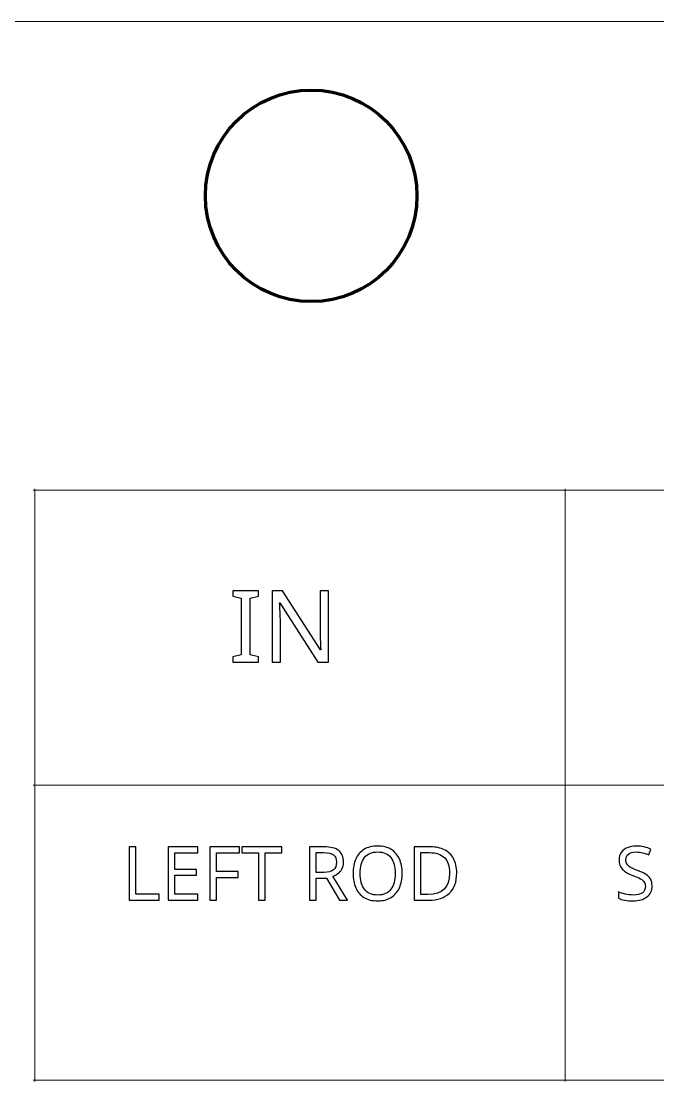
# Model space of a CAD drawing. Header units: inches. Extents: x -6.7 to 20.3, y -5.6 to 12.6.
# Drawn here: x 1.056 to 2.477, y -4.189 to -1.784 of the extents above; entities that cross this region are included whole.
import ezdxf

# ---------------------------------------------------------------- set-up
doc = ezdxf.new("R2010")
doc.units = ezdxf.units.IN
doc.header["$MEASUREMENT"] = 0
doc.layers.add('Layer 1', color=7, linetype='Continuous')

msp = doc.modelspace()

# ---------------------------------------------------------------- linework, layer by layer
at = {"layer": 'Layer 1', "color": 252, "lineweight": 18}
msp.add_lwpolyline([(-6.2482, -5.5607), (6.3502, -5.5607), (6.3502, -1.7839), (-6.2482, -1.7839), (-6.2482, -5.5607)], close=True, dxfattribs=at)
at = {"layer": 'Layer 1', "color": 61, "lineweight": 140}
msp.add_ellipse((1.7033, -2.1731), major_axis=(0, 0.2362), ratio=1, dxfattribs=at)
at = {"layer": 'Layer 1', "color": 250, "lineweight": 18}
for points, knots in [([(1.0823, -2.8307), (1.0823, -2.8307), (1.0858, -2.8307), (1.0858, -2.8307), (1.0858, -2.8307), (2.2702, -2.8307), (2.2702, -2.8307), (2.2702, -2.8307), (3.4547, -2.8307), (3.4547, -2.8307), (3.4547, -2.8307), (4.6391, -2.8307), (4.6391, -2.8307), (4.6391, -2.8307), (5.8236, -2.8307), (5.8236, -2.8307), (5.8236, -2.8307), (5.827, -2.8307), (5.827, -2.8307)], [0, 0, 0, 0, 0.166667, 0.166667, 0.166667, 0.333333, 0.333333, 0.333333, 0.5, 0.5, 0.5, 0.666667, 0.666667, 0.666667, 0.833333, 0.833333, 0.833333, 1, 1, 1, 1]), ([(1.0858, -4.151), (1.0858, -4.151), (1.0858, -4.1475), (1.0858, -4.1475), (1.0858, -4.1475), (1.0858, -3.4891), (1.0858, -3.4891), (1.0858, -3.4891), (1.0858, -2.8307), (1.0858, -2.8307), (1.0858, -2.8307), (1.0858, -2.8273), (1.0858, -2.8273)], [0, 0, 0, 0, 0.25, 0.25, 0.25, 0.5, 0.5, 0.5, 0.75, 0.75, 0.75, 1, 1, 1, 1]), ([(2.2702, -4.151), (2.2702, -4.151), (2.2702, -4.1475), (2.2702, -4.1475), (2.2702, -4.1475), (2.2702, -3.4891), (2.2702, -3.4891), (2.2702, -3.4891), (2.2702, -2.8307), (2.2702, -2.8307), (2.2702, -2.8307), (2.2702, -2.8273), (2.2702, -2.8273)], [0, 0, 0, 0, 0.25, 0.25, 0.25, 0.5, 0.5, 0.5, 0.75, 0.75, 0.75, 1, 1, 1, 1]), ([(1.0823, -3.4891), (1.0823, -3.4891), (1.0858, -3.4891), (1.0858, -3.4891), (1.0858, -3.4891), (2.2702, -3.4891), (2.2702, -3.4891), (2.2702, -3.4891), (3.4547, -3.4891), (3.4547, -3.4891), (3.4547, -3.4891), (4.6391, -3.4891), (4.6391, -3.4891), (4.6391, -3.4891), (5.8236, -3.4891), (5.8236, -3.4891), (5.8236, -3.4891), (5.827, -3.4891), (5.827, -3.4891)], [0, 0, 0, 0, 0.166667, 0.166667, 0.166667, 0.333333, 0.333333, 0.333333, 0.5, 0.5, 0.5, 0.666667, 0.666667, 0.666667, 0.833333, 0.833333, 0.833333, 1, 1, 1, 1]), ([(1.0823, -4.1475), (1.0823, -4.1475), (1.0858, -4.1475), (1.0858, -4.1475), (1.0858, -4.1475), (2.2702, -4.1475), (2.2702, -4.1475), (2.2702, -4.1475), (3.4547, -4.1475), (3.4547, -4.1475), (3.4547, -4.1475), (4.6391, -4.1475), (4.6391, -4.1475), (4.6391, -4.1475), (5.8236, -4.1475), (5.8236, -4.1475), (5.8236, -4.1475), (5.827, -4.1475), (5.827, -4.1475)], [0, 0, 0, 0, 0.166667, 0.166667, 0.166667, 0.333333, 0.333333, 0.333333, 0.5, 0.5, 0.5, 0.666667, 0.666667, 0.666667, 0.833333, 0.833333, 0.833333, 1, 1, 1, 1])]:
    msp.add_open_spline(points, degree=3, knots=knots, dxfattribs=at)
at = {"layer": 'Layer 1', "color": 250}
for points, knots in [([(1.5853, -3.2141), (1.5853, -3.2141), (1.528, -3.2141), (1.528, -3.2141), (1.528, -3.2141), (1.528, -3.2025), (1.528, -3.2025), (1.528, -3.2025), (1.5466, -3.1983), (1.5466, -3.1983), (1.5466, -3.1983), (1.5466, -3.0714), (1.5466, -3.0714), (1.5466, -3.0714), (1.528, -3.0669), (1.528, -3.0669), (1.528, -3.0669), (1.528, -3.0554), (1.528, -3.0554), (1.528, -3.0554), (1.5853, -3.0554), (1.5853, -3.0554), (1.5853, -3.0554), (1.5853, -3.0669), (1.5853, -3.0669), (1.5853, -3.0669), (1.5666, -3.0714), (1.5666, -3.0714), (1.5666, -3.0714), (1.5666, -3.1983), (1.5666, -3.1983), (1.5666, -3.1983), (1.5853, -3.2025), (1.5853, -3.2025), (1.5853, -3.2025), (1.5853, -3.2141), (1.5853, -3.2141)], [0, 0, 0, 0, 0.083333, 0.083333, 0.083333, 0.166667, 0.166667, 0.166667, 0.25, 0.25, 0.25, 0.333333, 0.333333, 0.333333, 0.416667, 0.416667, 0.416667, 0.5, 0.5, 0.5, 0.583333, 0.583333, 0.583333, 0.666667, 0.666667, 0.666667, 0.75, 0.75, 0.75, 0.833333, 0.833333, 0.833333, 0.916667, 0.916667, 0.916667, 1, 1, 1, 1]), ([(1.7418, -3.2141), (1.7418, -3.2141), (1.7184, -3.2141), (1.7184, -3.2141), (1.7184, -3.2141), (1.6335, -3.0823), (1.6335, -3.0823), (1.6335, -3.0823), (1.6326, -3.0823), (1.6326, -3.0823), (1.6329, -3.0875), (1.6333, -3.0939), (1.6338, -3.1016), (1.6342, -3.1093), (1.6344, -3.1172), (1.6344, -3.1254), (1.6344, -3.1254), (1.6344, -3.2141), (1.6344, -3.2141), (1.6344, -3.2141), (1.616, -3.2141), (1.616, -3.2141), (1.616, -3.2141), (1.616, -3.0554), (1.616, -3.0554), (1.616, -3.0554), (1.6391, -3.0554), (1.6391, -3.0554), (1.6391, -3.0554), (1.7238, -3.1867), (1.7238, -3.1867), (1.7238, -3.1867), (1.7246, -3.1867), (1.7246, -3.1867), (1.7245, -3.1844), (1.7243, -3.1808), (1.7241, -3.1761), (1.7239, -3.1713), (1.7236, -3.1661), (1.7234, -3.1605), (1.7232, -3.1549), (1.7231, -3.1497), (1.7231, -3.1449), (1.7231, -3.1449), (1.7231, -3.0554), (1.7231, -3.0554), (1.7231, -3.0554), (1.7418, -3.0554), (1.7418, -3.0554), (1.7418, -3.0554), (1.7418, -3.2141), (1.7418, -3.2141)], [0, 0, 0, 0, 0.058824, 0.058824, 0.058824, 0.117647, 0.117647, 0.117647, 0.176471, 0.176471, 0.176471, 0.235294, 0.235294, 0.235294, 0.294118, 0.294118, 0.294118, 0.352941, 0.352941, 0.352941, 0.411765, 0.411765, 0.411765, 0.470588, 0.470588, 0.470588, 0.529412, 0.529412, 0.529412, 0.588235, 0.588235, 0.588235, 0.647059, 0.647059, 0.647059, 0.705882, 0.705882, 0.705882, 0.764706, 0.764706, 0.764706, 0.823529, 0.823529, 0.823529, 0.882353, 0.882353, 0.882353, 0.941176, 0.941176, 0.941176, 1, 1, 1, 1]), ([(1.2966, -3.7458), (1.2966, -3.7458), (1.2966, -3.6268), (1.2966, -3.6268), (1.2966, -3.6268), (1.3116, -3.6268), (1.3116, -3.6268), (1.3116, -3.6268), (1.3116, -3.7325), (1.3116, -3.7325), (1.3116, -3.7325), (1.3636, -3.7325), (1.3636, -3.7325), (1.3636, -3.7325), (1.3636, -3.7458), (1.3636, -3.7458), (1.3636, -3.7458), (1.2966, -3.7458), (1.2966, -3.7458)], [0, 0, 0, 0, 0.166667, 0.166667, 0.166667, 0.333333, 0.333333, 0.333333, 0.5, 0.5, 0.5, 0.666667, 0.666667, 0.666667, 0.833333, 0.833333, 0.833333, 1, 1, 1, 1]), ([(1.4504, -3.7458), (1.4504, -3.7458), (1.3839, -3.7458), (1.3839, -3.7458), (1.3839, -3.7458), (1.3839, -3.6268), (1.3839, -3.6268), (1.3839, -3.6268), (1.4504, -3.6268), (1.4504, -3.6268), (1.4504, -3.6268), (1.4504, -3.64), (1.4504, -3.64), (1.4504, -3.64), (1.3989, -3.64), (1.3989, -3.64), (1.3989, -3.64), (1.3989, -3.6772), (1.3989, -3.6772), (1.3989, -3.6772), (1.4474, -3.6772), (1.4474, -3.6772), (1.4474, -3.6772), (1.4474, -3.6902), (1.4474, -3.6902), (1.4474, -3.6902), (1.3989, -3.6902), (1.3989, -3.6902), (1.3989, -3.6902), (1.3989, -3.7327), (1.3989, -3.7327), (1.3989, -3.7327), (1.4504, -3.7327), (1.4504, -3.7327), (1.4504, -3.7327), (1.4504, -3.7458), (1.4504, -3.7458)], [0, 0, 0, 0, 0.083333, 0.083333, 0.083333, 0.166667, 0.166667, 0.166667, 0.25, 0.25, 0.25, 0.333333, 0.333333, 0.333333, 0.416667, 0.416667, 0.416667, 0.5, 0.5, 0.5, 0.583333, 0.583333, 0.583333, 0.666667, 0.666667, 0.666667, 0.75, 0.75, 0.75, 0.833333, 0.833333, 0.833333, 0.916667, 0.916667, 0.916667, 1, 1, 1, 1]), ([(1.4916, -3.7458), (1.4916, -3.7458), (1.4766, -3.7458), (1.4766, -3.7458), (1.4766, -3.7458), (1.4766, -3.6268), (1.4766, -3.6268), (1.4766, -3.6268), (1.5431, -3.6268), (1.5431, -3.6268), (1.5431, -3.6268), (1.5431, -3.64), (1.5431, -3.64), (1.5431, -3.64), (1.4916, -3.64), (1.4916, -3.64), (1.4916, -3.64), (1.4916, -3.6822), (1.4916, -3.6822), (1.4916, -3.6822), (1.5399, -3.6822), (1.5399, -3.6822), (1.5399, -3.6822), (1.5399, -3.6953), (1.5399, -3.6953), (1.5399, -3.6953), (1.4916, -3.6953), (1.4916, -3.6953), (1.4916, -3.6953), (1.4916, -3.7458), (1.4916, -3.7458)], [0, 0, 0, 0, 0.1, 0.1, 0.1, 0.2, 0.2, 0.2, 0.3, 0.3, 0.3, 0.4, 0.4, 0.4, 0.5, 0.5, 0.5, 0.6, 0.6, 0.6, 0.7, 0.7, 0.7, 0.8, 0.8, 0.8, 0.9, 0.9, 0.9, 1, 1, 1, 1]), ([(1.6008, -3.7458), (1.6008, -3.7458), (1.5858, -3.7458), (1.5858, -3.7458), (1.5858, -3.7458), (1.5858, -3.64), (1.5858, -3.64), (1.5858, -3.64), (1.5486, -3.64), (1.5486, -3.64), (1.5486, -3.64), (1.5486, -3.6268), (1.5486, -3.6268), (1.5486, -3.6268), (1.6378, -3.6268), (1.6378, -3.6268), (1.6378, -3.6268), (1.6378, -3.64), (1.6378, -3.64), (1.6378, -3.64), (1.6008, -3.64), (1.6008, -3.64), (1.6008, -3.64), (1.6008, -3.7458), (1.6008, -3.7458)], [0, 0, 0, 0, 0.125, 0.125, 0.125, 0.25, 0.25, 0.25, 0.375, 0.375, 0.375, 0.5, 0.5, 0.5, 0.625, 0.625, 0.625, 0.75, 0.75, 0.75, 0.875, 0.875, 0.875, 1, 1, 1, 1]), ([(1.7319, -3.6268), (1.7467, -3.6268), (1.7576, -3.6296), (1.7647, -3.6353), (1.7717, -3.6409), (1.7753, -3.6493), (1.7753, -3.6607), (1.7753, -3.667), (1.7741, -3.6723), (1.7718, -3.6765), (1.7694, -3.6807), (1.7665, -3.6841), (1.7628, -3.6866), (1.7592, -3.6891), (1.7554, -3.6911), (1.7514, -3.6925), (1.7514, -3.6925), (1.7841, -3.7458), (1.7841, -3.7458), (1.7841, -3.7458), (1.7666, -3.7458), (1.7666, -3.7458), (1.7666, -3.7458), (1.7378, -3.6967), (1.7378, -3.6967), (1.7378, -3.6967), (1.7141, -3.6967), (1.7141, -3.6967), (1.7141, -3.6967), (1.7141, -3.7458), (1.7141, -3.7458), (1.7141, -3.7458), (1.6991, -3.7458), (1.6991, -3.7458), (1.6991, -3.7458), (1.6991, -3.6268), (1.6991, -3.6268), (1.6991, -3.6268), (1.7319, -3.6268), (1.7319, -3.6268)], [0, 0, 0, 0, 0.076923, 0.076923, 0.076923, 0.153846, 0.153846, 0.153846, 0.230769, 0.230769, 0.230769, 0.307692, 0.307692, 0.307692, 0.384615, 0.384615, 0.384615, 0.461538, 0.461538, 0.461538, 0.538462, 0.538462, 0.538462, 0.615385, 0.615385, 0.615385, 0.692308, 0.692308, 0.692308, 0.769231, 0.769231, 0.769231, 0.846154, 0.846154, 0.846154, 0.923077, 0.923077, 0.923077, 1, 1, 1, 1]), ([(1.9066, -3.6862), (1.9066, -3.6985), (1.9045, -3.7093), (1.9003, -3.7184), (1.8962, -3.7276), (1.89, -3.7347), (1.8819, -3.7398), (1.8738, -3.7449), (1.8638, -3.7475), (1.8518, -3.7475), (1.8394, -3.7475), (1.8292, -3.7449), (1.821, -3.7398), (1.8128, -3.7347), (1.8068, -3.7276), (1.8028, -3.7183), (1.7988, -3.7091), (1.7968, -3.6983), (1.7968, -3.686), (1.7968, -3.6738), (1.7988, -3.6631), (1.8028, -3.654), (1.8068, -3.6449), (1.8128, -3.6378), (1.821, -3.6327), (1.8292, -3.6276), (1.8395, -3.625), (1.8519, -3.625), (1.8638, -3.625), (1.8738, -3.6275), (1.8819, -3.6326), (1.89, -3.6376), (1.8962, -3.6448), (1.9003, -3.6539), (1.9045, -3.6631), (1.9066, -3.6738), (1.9066, -3.6862)], [0, 0, 0, 0, 0.083333, 0.083333, 0.083333, 0.166667, 0.166667, 0.166667, 0.25, 0.25, 0.25, 0.333333, 0.333333, 0.333333, 0.416667, 0.416667, 0.416667, 0.5, 0.5, 0.5, 0.583333, 0.583333, 0.583333, 0.666667, 0.666667, 0.666667, 0.75, 0.75, 0.75, 0.833333, 0.833333, 0.833333, 0.916667, 0.916667, 0.916667, 1, 1, 1, 1]), ([(2.0283, -3.6852), (2.0283, -3.7053), (2.0228, -3.7204), (2.0118, -3.7306), (2.0009, -3.7408), (1.9856, -3.7458), (1.9661, -3.7458), (1.9661, -3.7458), (1.9329, -3.7458), (1.9329, -3.7458), (1.9329, -3.7458), (1.9329, -3.6268), (1.9329, -3.6268), (1.9329, -3.6268), (1.9696, -3.6268), (1.9696, -3.6268), (1.9816, -3.6268), (1.992, -3.6291), (2.0008, -3.6335), (2.0095, -3.6379), (2.0163, -3.6445), (2.0211, -3.6531), (2.0259, -3.6617), (2.0283, -3.6724), (2.0283, -3.6852)], [0, 0, 0, 0, 0.125, 0.125, 0.125, 0.25, 0.25, 0.25, 0.375, 0.375, 0.375, 0.5, 0.5, 0.5, 0.625, 0.625, 0.625, 0.75, 0.75, 0.75, 0.875, 0.875, 0.875, 1, 1, 1, 1]), ([(2.4646, -3.714), (2.4646, -3.7246), (2.4607, -3.7328), (2.4531, -3.7387), (2.4454, -3.7446), (2.4351, -3.7475), (2.4221, -3.7475), (2.4154, -3.7475), (2.4092, -3.747), (2.4036, -3.746), (2.3979, -3.745), (2.3932, -3.7436), (2.3894, -3.7418), (2.3894, -3.7418), (2.3894, -3.7275), (2.3894, -3.7275), (2.3934, -3.7293), (2.3984, -3.7309), (2.4043, -3.7323), (2.4103, -3.7338), (2.4164, -3.7345), (2.4227, -3.7345), (2.4316, -3.7345), (2.4383, -3.7328), (2.4428, -3.7293), (2.4473, -3.7259), (2.4496, -3.7212), (2.4496, -3.7153), (2.4496, -3.7114), (2.4487, -3.7082), (2.4471, -3.7055), (2.4454, -3.7028), (2.4425, -3.7004), (2.4385, -3.6981), (2.4344, -3.6958), (2.4288, -3.6934), (2.4216, -3.6908), (2.4115, -3.6872), (2.4038, -3.6827), (2.3987, -3.6773), (2.3935, -3.672), (2.3909, -3.6647), (2.3909, -3.6555), (2.3909, -3.6492), (2.3925, -3.6438), (2.3957, -3.6393), (2.399, -3.6348), (2.4034, -3.6313), (2.4092, -3.6288), (2.4149, -3.6264), (2.4215, -3.6252), (2.4289, -3.6252), (2.4355, -3.6252), (2.4415, -3.6258), (2.4469, -3.627), (2.4524, -3.6282), (2.4573, -3.6298), (2.4617, -3.6318), (2.4617, -3.6318), (2.4571, -3.6447), (2.4571, -3.6447), (2.453, -3.6429), (2.4485, -3.6414), (2.4437, -3.6402), (2.4388, -3.6389), (2.4338, -3.6383), (2.4286, -3.6383), (2.4211, -3.6383), (2.4155, -3.6399), (2.4117, -3.6431), (2.408, -3.6463), (2.4061, -3.6504), (2.4061, -3.6557), (2.4061, -3.6597), (2.4069, -3.663), (2.4086, -3.6657), (2.4102, -3.6683), (2.413, -3.6707), (2.4167, -3.6728), (2.4205, -3.6749), (2.4256, -3.6772), (2.4321, -3.6797), (2.4391, -3.6822), (2.445, -3.685), (2.4498, -3.6879), (2.4547, -3.6909), (2.4583, -3.6944), (2.4608, -3.6985), (2.4633, -3.7026), (2.4646, -3.7078), (2.4646, -3.714)], [0, 0, 0, 0, 0.033333, 0.033333, 0.033333, 0.066667, 0.066667, 0.066667, 0.1, 0.1, 0.1, 0.133333, 0.133333, 0.133333, 0.166667, 0.166667, 0.166667, 0.2, 0.2, 0.2, 0.233333, 0.233333, 0.233333, 0.266667, 0.266667, 0.266667, 0.3, 0.3, 0.3, 0.333333, 0.333333, 0.333333, 0.366667, 0.366667, 0.366667, 0.4, 0.4, 0.4, 0.433333, 0.433333, 0.433333, 0.466667, 0.466667, 0.466667, 0.5, 0.5, 0.5, 0.533333, 0.533333, 0.533333, 0.566667, 0.566667, 0.566667, 0.6, 0.6, 0.6, 0.633333, 0.633333, 0.633333, 0.666667, 0.666667, 0.666667, 0.7, 0.7, 0.7, 0.733333, 0.733333, 0.733333, 0.766667, 0.766667, 0.766667, 0.8, 0.8, 0.8, 0.833333, 0.833333, 0.833333, 0.866667, 0.866667, 0.866667, 0.9, 0.9, 0.9, 0.933333, 0.933333, 0.933333, 0.966667, 0.966667, 0.966667, 1, 1, 1, 1]), ([(1.7311, -3.6398), (1.7311, -3.6398), (1.7141, -3.6398), (1.7141, -3.6398), (1.7141, -3.6398), (1.7141, -3.684), (1.7141, -3.684), (1.7141, -3.684), (1.7319, -3.684), (1.7319, -3.684), (1.7416, -3.684), (1.7486, -3.6821), (1.7531, -3.6783), (1.7575, -3.6744), (1.7598, -3.6688), (1.7598, -3.6613), (1.7598, -3.6536), (1.7574, -3.648), (1.7528, -3.6448), (1.7481, -3.6415), (1.7409, -3.6398), (1.7311, -3.6398)], [0, 0, 0, 0, 0.142857, 0.142857, 0.142857, 0.285714, 0.285714, 0.285714, 0.428571, 0.428571, 0.428571, 0.571429, 0.571429, 0.571429, 0.714286, 0.714286, 0.714286, 0.857143, 0.857143, 0.857143, 1, 1, 1, 1]), ([(1.8126, -3.6862), (1.8126, -3.7012), (1.8158, -3.713), (1.8221, -3.7216), (1.8284, -3.7302), (1.8383, -3.7345), (1.8518, -3.7345), (1.8653, -3.7345), (1.8752, -3.7302), (1.8814, -3.7216), (1.8876, -3.713), (1.8908, -3.7012), (1.8908, -3.6862), (1.8908, -3.6712), (1.8876, -3.6594), (1.8814, -3.6509), (1.8752, -3.6424), (1.8654, -3.6382), (1.8519, -3.6382), (1.8385, -3.6382), (1.8286, -3.6424), (1.8222, -3.6509), (1.8158, -3.6594), (1.8126, -3.6712), (1.8126, -3.6862)], [0, 0, 0, 0, 0.125, 0.125, 0.125, 0.25, 0.25, 0.25, 0.375, 0.375, 0.375, 0.5, 0.5, 0.5, 0.625, 0.625, 0.625, 0.75, 0.75, 0.75, 0.875, 0.875, 0.875, 1, 1, 1, 1]), ([(2.0124, -3.6857), (2.0124, -3.6698), (2.0085, -3.6581), (2.0007, -3.6508), (1.9928, -3.6434), (1.9818, -3.6397), (1.9674, -3.6397), (1.9674, -3.6397), (1.9479, -3.6397), (1.9479, -3.6397), (1.9479, -3.6397), (1.9479, -3.733), (1.9479, -3.733), (1.9479, -3.733), (1.9641, -3.733), (1.9641, -3.733), (1.9963, -3.733), (2.0124, -3.7172), (2.0124, -3.6857)], [0, 0, 0, 0, 0.166667, 0.166667, 0.166667, 0.333333, 0.333333, 0.333333, 0.5, 0.5, 0.5, 0.666667, 0.666667, 0.666667, 0.833333, 0.833333, 0.833333, 1, 1, 1, 1])]:
    msp.add_open_spline(points, degree=3, knots=knots, dxfattribs=at)

doc.saveas('drawing.dxf')
